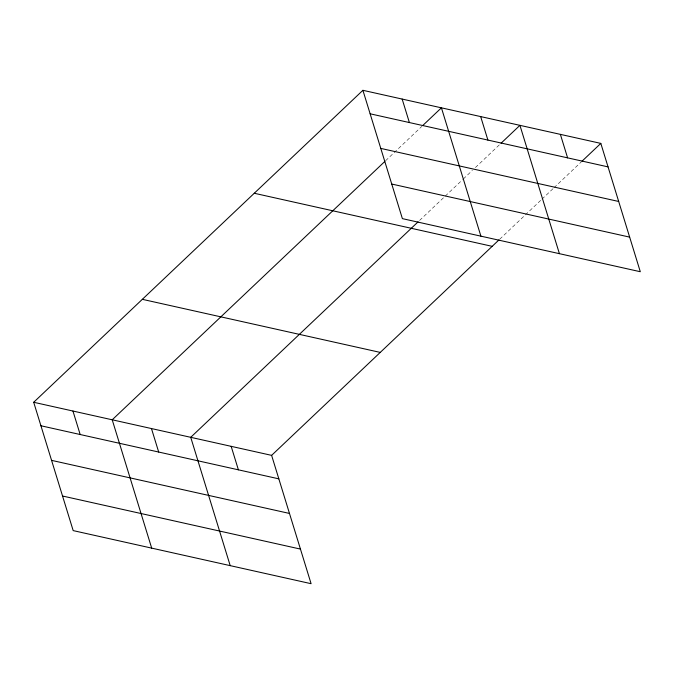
<?xml version="1.0" encoding="UTF-8"?>
<svg xmlns="http://www.w3.org/2000/svg" width="674" height="674" viewBox="0 0 674 674"><rect width="100%" height="100%" fill="white"/><g stroke="black" fill="none" stroke-linecap="round" stroke-linejoin="round"><path stroke-width="0.51" stroke-dasharray="3.37 2.53" d="M385.587 160.732L421.806 126.417M419.59 220.432L444.486 196.833M445.244 196.117L462.591 179.68M463.35 178.964L472.398 170.387M475.414 167.523L500.319 143.933M499.729 239.194L524.625 215.596M525.375 214.88L541.222 199.866M541.972 199.15L553.295 188.434M554.045 187.717L581.207 161.979"/><path stroke-width="1.01" d="M33.7 402.277L271.614 455.363L311.093 583.692L73.18 530.606L33.7 402.277L362.907 90.308L600.82 143.393L640.3 271.723L402.386 218.637L362.907 90.308M384.837 161.448L112.213 419.801L151.692 548.13M422.556 125.701L441.419 107.823L480.899 236.153M418.082 221.856L190.725 437.316L230.205 565.646M501.068 143.217L519.932 125.339L559.412 253.668M271.614 455.363L498.971 239.902M581.957 161.263L600.82 143.393M370.136 113.796L608.049 166.882M380.776 148.398L618.69 201.475M391.746 184.044L629.659 237.122M254.267 193.261L492.18 246.339M142.34 299.332L380.254 352.409M40.929 425.766L278.842 478.852M51.569 460.367L289.483 513.445M62.539 496.013L300.452 549.091M560.372 134.362L567.601 157.851M480.672 116.585L487.9 140.074M402.159 99.07L409.388 122.558M231.165 446.34L238.394 469.829M151.465 428.554L158.693 452.043M72.952 411.039L80.181 434.528"/></g></svg>
